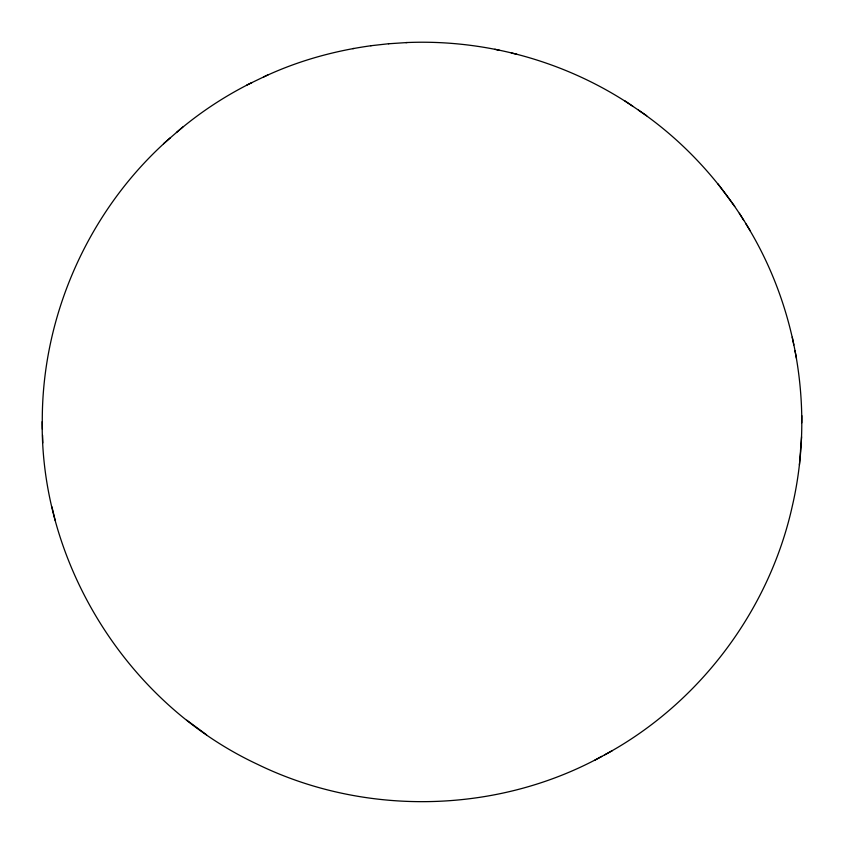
<?xml version="1.0" encoding="UTF-8"?>
<svg xmlns="http://www.w3.org/2000/svg" width="844" height="844" viewBox="0 0 844 844"><rect width="100%" height="100%" fill="white"/><g stroke="black" fill="none" stroke-linecap="round" stroke-linejoin="round"><path stroke-width="1.27" d="M604.684 754.852C698.927 703.907 769.042 610.898 792.252 506.326C814.449 410.944 797.517 307.195 745.969 223.934M801.705 422.907L801.8 415.628M42.4 429.279C39.552 319.633 87.702 209.987 170.277 137.836M799.426 464.97L800.502 451.129M800.471 450.854L801.568 436.802M176.459 132.508C199.374 112.779 224.884 95.984 251.966 82.554M163.525 143.723L182.832 126.959M42.2 421.641C40.765 564.668 127.834 703.706 257.515 764.316C364.851 816.633 497.021 813.964 601.751 756.403M594.672 760.286L612.333 750.654M263.676 76.941C297.563 60.968 334.076 50.851 371.138 45.713M246.817 85.044L268.17 74.768M352.75 48.614L353.921 48.467M370.748 45.745L388.884 43.709M405.901 42.643L407.082 42.538C486.492 39.267 566.851 61.749 632.757 106.228M388.493 43.772L407.082 42.538M511.327 52.972L516.844 54.248M494.848 49.258L499.701 50.376M638.433 110.121C684.136 141.359 722.285 183.306 750.327 230.971M624.866 100.869L646.704 115.733M186.809 720.227L206.58 734.808M717.938 183.844L734.734 206.4M739.365 213.279L743.669 220.252M51.938 506.833L55.155 520.358M792.273 337.199L793.824 344.922M794.942 350.65L796.483 358.352M42.58 435.356L42.78 442.952"/></g></svg>
